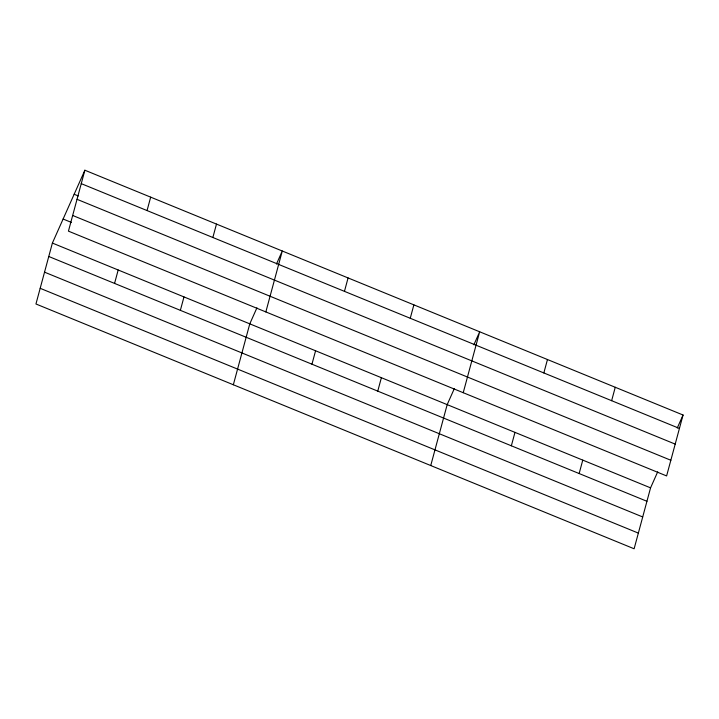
<?xml version="1.0" encoding="UTF-8"?>
<svg xmlns="http://www.w3.org/2000/svg" width="719" height="719" viewBox="0 0 719 719"><rect width="100%" height="100%" fill="white"/><g stroke="black" fill="none" stroke-linecap="round" stroke-linejoin="round"><path stroke-width="1.08" d="M84.878 170.223L68.44 231.141L666.612 475.933L683.05 415.016L84.878 170.223L52.388 243.067L35.95 303.984L634.122 548.777L650.56 487.859L657.705 471.835M114.564 283.412L118.186 269.993M147.053 210.568L150.675 197.15M180.361 310.347L183.983 296.92M212.86 237.495L216.482 224.076M233.342 384.764L249.781 323.847L256.935 307.822M265.841 311.92L282.279 251.003L276.464 264.026M311.956 364.2L315.578 350.773M344.455 291.357L348.077 277.929M377.763 391.127L381.376 377.7M410.252 318.283L413.874 304.856M430.744 465.553L447.182 404.626L454.327 388.602M463.234 392.7L479.672 331.783L473.866 344.805M511.353 445.798L514.975 432.371M543.843 372.954L547.465 359.527M579.146 473.542L582.767 460.115M611.635 400.699L615.257 387.271M677.244 428.039L683.05 415.016M81.256 183.642L679.428 428.434M74.156 194.256L78.272 195.945M77.032 199.316L675.195 444.108M72.673 215.466L670.845 460.259M63.11 219.025L71.334 222.396M52.388 243.067L650.56 487.859M48.766 256.485L646.938 501.287M44.533 272.159L642.705 516.961M40.183 288.31L638.346 533.103"/></g></svg>
